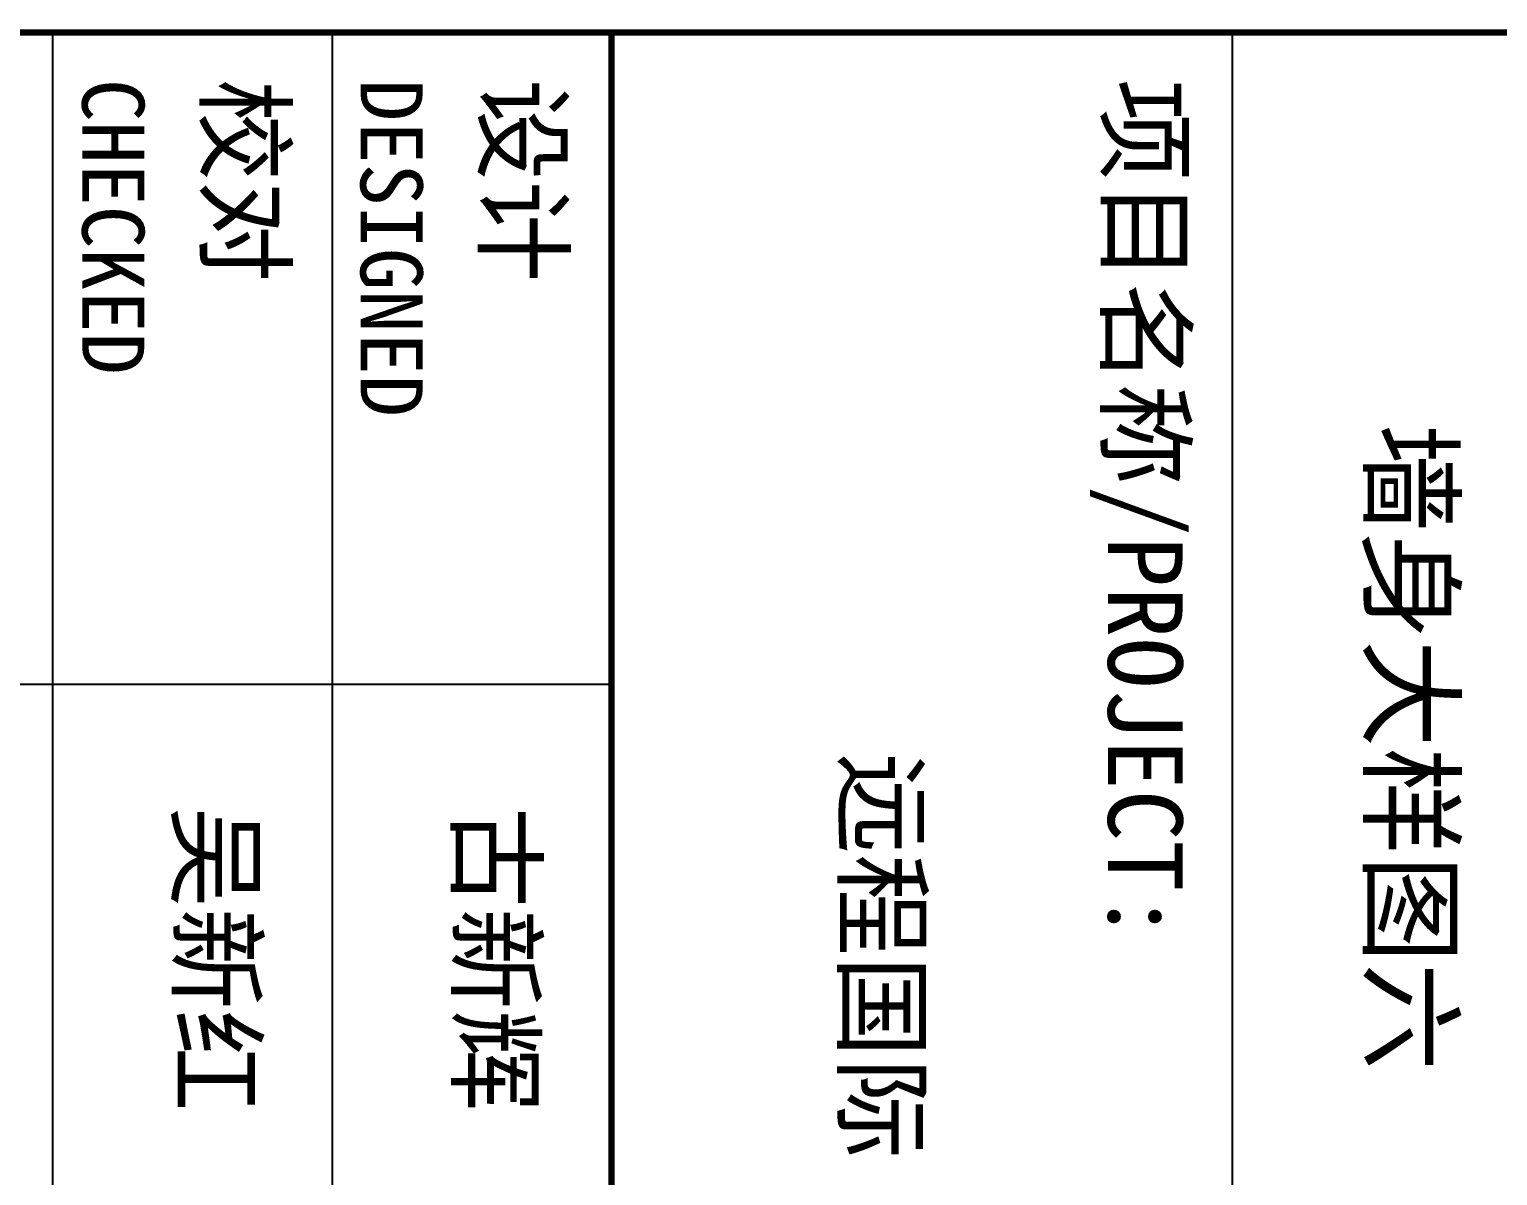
# Model space of a CAD drawing. Extents: x -737978 to 768813, y -372247 to 1140308.
# Drawn here: x -668194 to -666499, y -337582 to -336259 of the extents above; entities that cross this region are included whole.
import ezdxf

# ---------------------------------------------------------------- set-up
doc = ezdxf.new("R2010")
doc.units = 0
doc.header["$LTSCALE"] = 10
doc.header["$MEASUREMENT"] = 0
doc.layers.get('0').update_dxf_attribs({"linetype": 'CONTINUOUS'})
doc.layers.add('PUB_TITLE', color=4, linetype='CONTINUOUS')
doc.styles.add('-宋体', font='', dxfattribs={"width": 0.8})
doc.styles.get('-宋体').set_extended_font_data('SimSun')

# ---------------------------------------------------------------- blocks, each defined once
blk = doc.blocks.new('TQ1')
at = {"layer": 'PUB_TITLE'}
for p, q in [((-49854.8, -399054.8), (-43854.8, -399054.8)), ((-49854.8, -401954.8), (-43854.8, -401954.8)), ((-49854.8, -402854.8), (-43854.8, -402854.8))]:
    blk.add_line(p, q, dxfattribs=at)
at = {"layer": 'PUB_TITLE', "const_width": 20}
for points in [[(-49854.8, -378413.9), (-49854.8, -418454.8)], [(-49854.8, -401054.8), (-43854.8, -401054.8)]]:
    blk.add_lwpolyline(points, dxfattribs=at)
at = {"layer": 'PUB_TITLE'}
blk.add_lwpolyline([(-47754.8, -401054.8), (-47754.8, -406454.8)], dxfattribs=at)
at = {"layer": 'PUB_TITLE', "style": '-宋体'}
for s, height, p in [('项目名称/PROJECT:', 240, (-49704.8, -399454.9)), ('远程国际', 240, (-47535.7, -400301.7)), ('设计', 240, (-49704.8, -401459.1)), ('古新辉', 240, (-47362.3, -401547.1)), ('DESIGNED', 200, (-49704.8, -401862.8)), ('校对', 240, (-49704.8, -402355.9)), ('吴新红', 240, (-47362.3, -402447.1)), ('CHECKED', 200, (-49704.8, -402759.5))]:
    blk.add_text(s, height=height, dxfattribs=at).set_placement(p)

msp = doc.modelspace()

# ---------------------------------------------------------------- block references
at = {"xscale": 0.3583835528172438, "yscale": 0.3583835528172438, "zscale": 0.3583835528172438, "rotation": 270}
msp.add_blockref('TQ1', (-523790.3, -354129.5), dxfattribs=at)

# ---------------------------------------------------------------- texts
at = {"layer": 'PUB_TITLE', "color": 6, "style": '-宋体'}
msp.add_text('墙身大样图六', height=91.22, rotation=270, dxfattribs=at).set_placement((-666644.4, -336714.3))

doc.saveas('drawing.dxf')
